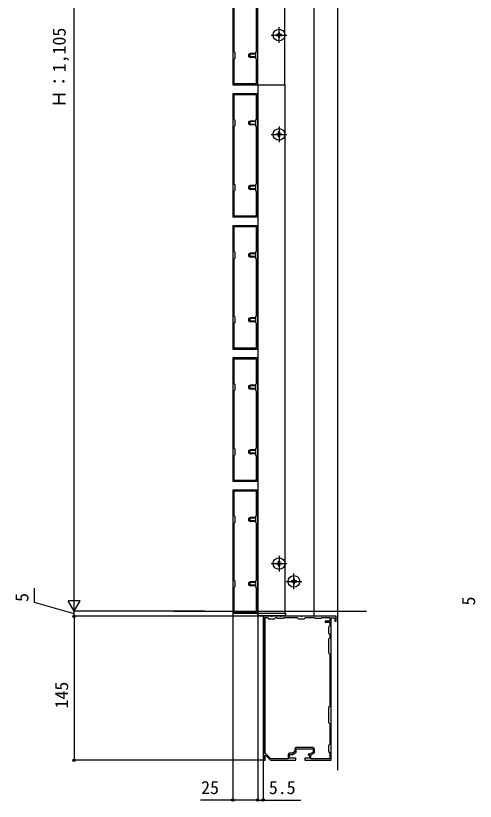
# Model space of a CAD drawing. Units: millimetres, scale not verified. Extents: x -1051 to 1050, y -1573 to 1564.
# Drawn here: x 16 to 479, y -86 to 705 of the extents above; entities that cross this region are included whole.
import ezdxf
from ezdxf.enums import TextEntityAlignment as Align

# ---------------------------------------------------------------- set-up
doc = ezdxf.new("R2010")
doc.units = ezdxf.units.MM
doc.header["$LTSCALE"] = 5
for name, color, linetype in [('0-2_YKK_11', 7, 'Continuous'), ('0-3_YKK_12', 2, 'Continuous'), ('0-4_YKK_13', 4, 'Continuous'), ('0-5_YKK_D', 6, 'Continuous')]:
    doc.layers.add(name, color=color, linetype=linetype)
doc.styles.add('ＭＳ ゴシック', font='')
doc.styles.get('ＭＳ ゴシック').set_extended_font_data('MS Gothic')

msp = doc.modelspace()

# ---------------------------------------------------------------- linework, layer by layer
at = {"layer": '0-2_YKK_11'}
msp.add_line((315.325, -31.963), (298.625, -31.963), dxfattribs=at)
for points in [[(234.725, 759.237), (234.725, 635.237), (259.725, 635.237), (259.725, 759.237)], [(235.825, 725.837), (235.825, 668.637), (236.725, 667.737), (236.725, 661.737), (235.825, 660.837), (235.825, 636.337), (258.625, 636.337), (258.625, 660.837), (257.725, 661.737), (257.725, 667.737), (258.625, 668.637), (258.625, 725.837), (257.725, 726.737), (257.725, 732.737), (258.625, 733.637), (258.625, 758.137), (235.825, 758.137), (235.825, 733.637), (236.725, 732.737), (236.725, 726.737)], [(234.725, 626.237), (234.725, 502.237), (259.725, 502.237), (259.725, 626.237)], [(235.825, 592.837), (235.825, 535.637), (236.725, 534.737), (236.725, 528.737), (235.825, 527.837), (235.825, 503.337), (258.625, 503.337), (258.625, 527.837), (257.725, 528.737), (257.725, 534.737), (258.625, 535.637), (258.625, 592.837), (257.725, 593.737), (257.725, 599.737), (258.625, 600.637), (258.625, 625.137), (235.825, 625.137), (235.825, 600.637), (236.725, 599.737), (236.725, 593.737)], [(234.725, 493.237), (234.725, 369.237), (259.725, 369.237), (259.725, 493.237)], [(235.825, 459.837), (235.825, 402.637), (236.725, 401.737), (236.725, 395.737), (235.825, 394.837), (235.825, 370.337), (258.625, 370.337), (258.625, 394.837), (257.725, 395.737), (257.725, 401.737), (258.625, 402.637), (258.625, 459.837), (257.725, 460.737), (257.725, 466.737), (258.625, 467.637), (258.625, 492.137), (235.825, 492.137), (235.825, 467.637), (236.725, 466.737), (236.725, 460.737)], [(234.725, 360.237), (234.725, 236.237), (259.725, 236.237), (259.725, 360.237)], [(235.825, 326.837), (235.825, 269.637), (236.725, 268.737), (236.725, 262.737), (235.825, 261.837), (235.825, 237.337), (258.625, 237.337), (258.625, 261.837), (257.725, 262.737), (257.725, 268.737), (258.625, 269.637), (258.625, 326.837), (257.725, 327.737), (257.725, 333.737), (258.625, 334.637), (258.625, 359.137), (235.825, 359.137), (235.825, 334.637), (236.725, 333.737), (236.725, 327.737)], [(234.725, 227.237), (234.725, 103.237), (259.725, 103.237), (259.725, 227.237)], [(235.825, 193.837), (235.825, 136.637), (236.725, 135.737), (236.725, 129.737), (235.825, 128.837), (235.825, 104.337), (258.625, 104.337), (258.625, 128.837), (257.725, 129.737), (257.725, 135.737), (258.625, 136.637), (258.625, 193.837), (257.725, 194.737), (257.725, 200.737), (258.625, 201.637), (258.625, 226.137), (235.825, 226.137), (235.825, 201.637), (236.725, 200.737), (236.725, 194.737)]]:
    msp.add_lwpolyline(points, close=True, dxfattribs=at)
for points in [[(333.605, 86.512), (333.725, 86.695), (333.725, 98.737), (337.325, 98.737), (337.325, 95.237), (338.725, 95.237), (338.725, 100.237), (304.184, 100.237), (304, 100.117), (303.45, 100.117), (303.267, 100.237), (283.184, 100.237), (283, 100.117), (282.45, 100.117), (282.267, 100.237), (274.184, 100.237), (274, 100.117), (273.45, 100.117), (273.267, 100.237), (265.725, 100.237), (265.725, 97.237), (266.025, 96.937)], [(266.025, 96.937), (266.025, -36.463), (265.725, -36.763), (265.725, -44.763), (267.225, -44.763), (267.225, -39.864), (267.594, -39.709), (272.725, -44.763), (298.225, -44.763), (298.225, -42.763), (291.625, -42.763), (291.625, -39.063), (295.125, -39.063), (298.425, -36.563), (298.425, -33.263), (315.525, -33.263), (315.525, -36.563), (312.025, -38.463), (310.525, -38.463), (310.525, -39.363), (312.025, -39.363), (312.025, -42.763), (307.225, -42.763), (307.225, -44.763), (333.725, -44.763), (333.725, -33.222), (333.605, -33.038), (333.605, -32.488), (333.725, -32.305), (333.725, 4.778), (333.605, 4.962), (333.605, 5.512), (333.725, 5.695), (333.725, 69.778), (333.605, 69.962), (333.605, 70.512), (333.725, 70.695), (333.725, 85.778), (333.605, 85.962), (333.605, 86.512)], [(267.325, -37.621), (267.325, 98.937), (269.525, 98.937), (270.725, 97.737), (276.725, 97.737), (277.925, 98.937), (279.025, 98.937), (279.725, 98.237), (285.725, 98.237), (286.425, 98.937), (299.525, 98.937), (300.725, 97.737), (306.725, 97.737), (307.925, 98.937), (317.025, 98.937), (317.725, 98.237), (323.725, 98.237), (324.425, 98.937), (332.425, 98.937), (332.425, 95.237), (327.725, 95.237), (327.725, 94.237), (332.425, 94.237), (332.425, 90.437), (331.225, 89.237), (331.225, 83.237), (332.425, 82.037), (332.425, 78.437), (331.225, 77.237), (331.225, 63.237), (332.425, 62.037), (332.425, 9.437), (331.225, 8.237), (331.225, -6.763), (332.425, -7.963), (332.425, -28.563), (331.225, -29.763), (331.225, -35.763), (332.425, -36.963), (332.425, -43.263)], [(290.325, -39.263), (290.325, -43.263), (273.055, -43.263), (267.325, -37.621)], [(297.125, -33.463), (297.125, -35.917), (294.688, -37.763), (291.825, -37.763)], [(332.425, -43.263), (313.325, -43.263), (313.325, -39.237), (316.825, -37.337), (316.825, -33.463)]]:
    msp.add_lwpolyline(points, dxfattribs=at)
for centre, start, end in [((291.825, -39.263), 90.00001, 179.99999), ((298.625, -33.463), 90.00001, 179.99999), ((315.325, -33.463), 0.00001, 89.99999)]:
    msp.add_arc(centre, 1.5, start, end, dxfattribs=at)
at = {"layer": '0-3_YKK_12'}
for p, q in [((340.225, 1213.237), (340.225, -54.763)), ((259.725, 635.237), (259.725, 1035.237)), ((287.225, 635.237), (287.225, 1035.237)), ((259.725, 635.237), (259.725, 103.237)), ((259.725, 635.237), (287.225, 635.237)), ((259.725, 635.237), (287.225, 635.237)), ((287.225, 635.237), (287.225, 103.237)), ((175.225, 105.237), (369.272, 105.237)), ((175.225, 105.237), (369.272, 105.237)), ((259.725, 103.237), (287.225, 103.237)), ((265.225, 100.737), (265.225, -54.763))]:
    msp.add_line(p, q, dxfattribs=at)
msp.add_lwpolyline([(306.999, 1135.237), (316.225, 1135.237), (316.225, 100.237), (266.225, 100.237), (266.225, 100.737)], dxfattribs=at)
at = {"layer": '0-4_YKK_13'}
for p, q in [((281.225, 677.337), (281.225, 693.137)), ((273.325, 685.237), (289.125, 685.237)), ((282.725, 684.737), (283.725, 684.737)), ((250.825, 666.037), (252.225, 666.737)), ((250.825, 663.437), (250.825, 666.037)), ((257.725, 666.082), (250.917, 666.082)), ((257.725, 666.737), (252.225, 666.737)), ((250.825, 663.437), (252.225, 662.737)), ((257.725, 663.391), (250.917, 663.391)), ((250.825, 598.037), (252.225, 598.737)), ((250.825, 595.437), (250.825, 598.037)), ((250.825, 595.437), (252.225, 594.737)), ((257.725, 598.082), (250.917, 598.082)), ((257.725, 595.391), (250.917, 595.391)), ((257.725, 598.737), (252.225, 598.737)), ((281.225, 593.137), (281.225, 577.337)), ((273.325, 585.237), (289.125, 585.237)), ((282.725, 585.737), (283.725, 585.737)), ((250.825, 533.037), (252.225, 533.737)), ((250.825, 530.437), (250.825, 533.037)), ((250.825, 530.437), (252.225, 529.737)), ((257.725, 533.082), (250.917, 533.082)), ((257.725, 530.391), (250.917, 530.391)), ((257.725, 533.737), (252.225, 533.737)), ((250.825, 465.037), (252.225, 465.737)), ((250.825, 462.437), (250.825, 465.037)), ((250.825, 462.437), (252.225, 461.737)), ((257.725, 465.082), (250.917, 465.082)), ((257.725, 462.391), (250.917, 462.391)), ((257.725, 465.737), (252.225, 465.737)), ((250.825, 400.037), (252.225, 400.737)), ((250.825, 397.437), (250.825, 400.037)), ((250.825, 397.437), (252.225, 396.737)), ((257.725, 400.082), (250.917, 400.082)), ((257.725, 397.391), (250.917, 397.391)), ((257.725, 400.737), (252.225, 400.737)), ((250.825, 332.037), (252.225, 332.737)), ((257.725, 332.737), (252.225, 332.737)), ((250.825, 329.437), (250.825, 332.037)), ((250.825, 329.437), (252.225, 328.737)), ((257.725, 332.082), (250.917, 332.082)), ((257.725, 329.391), (250.917, 329.391)), ((250.825, 267.037), (252.225, 267.737)), ((250.825, 264.437), (250.825, 267.037)), ((250.825, 264.437), (252.225, 263.737)), ((257.725, 267.082), (250.917, 267.082)), ((257.725, 264.391), (250.917, 264.391)), ((257.725, 267.737), (252.225, 267.737)), ((250.825, 199.037), (252.225, 199.737)), ((250.825, 196.437), (250.825, 199.037)), ((257.725, 199.082), (250.917, 199.082)), ((257.725, 199.737), (252.225, 199.737)), ((250.825, 196.437), (252.225, 195.737)), ((257.725, 196.391), (250.917, 196.391)), ((281.225, 161.137), (281.225, 145.337)), ((273.325, 153.237), (289.125, 153.237)), ((282.725, 153.737), (283.725, 153.737)), ((296.225, 127.337), (296.225, 143.137)), ((250.825, 134.037), (252.225, 134.737)), ((257.725, 134.737), (252.225, 134.737)), ((288.325, 135.237), (304.125, 135.237)), ((297.725, 134.737), (298.725, 134.737)), ((250.825, 131.437), (250.825, 134.037)), ((250.825, 131.437), (252.225, 130.737)), ((257.725, 134.082), (250.917, 134.082)), ((257.725, 131.391), (250.917, 131.391)), ((287.426, 103.237), (287.725, 103.237)), ((287.725, 103.237), (287.63, 101.676)), ((286.632, 100.737), (260.819, 100.737))]:
    msp.add_line(p, q, dxfattribs=at)
for points in [[(279.725, 685.737), (278.725, 685.737), (278.725, 684.737), (279.725, 684.737)], [(281.725, 686.737), (281.725, 687.737), (280.725, 687.737), (280.725, 686.737)], [(280.725, 683.737), (280.725, 682.737), (281.725, 682.737), (281.725, 683.737)], [(283.725, 684.737), (283.725, 685.737), (282.725, 685.737)], [(257.725, 662.737), (252.225, 662.737), (252.225, 666.737)], [(257.725, 594.737), (252.225, 594.737), (252.225, 598.737)], [(279.725, 584.737), (278.725, 584.737), (278.725, 585.737), (279.725, 585.737)], [(280.725, 586.737), (280.725, 587.737), (281.725, 587.737), (281.725, 586.737)], [(283.725, 585.737), (283.725, 584.737), (282.725, 584.737)], [(281.725, 583.737), (281.725, 582.737), (280.725, 582.737), (280.725, 583.737)], [(257.725, 529.737), (252.225, 529.737), (252.225, 533.737)], [(257.725, 461.737), (252.225, 461.737), (252.225, 465.737)], [(257.725, 396.737), (252.225, 396.737), (252.225, 400.737)], [(257.725, 328.737), (252.225, 328.737), (252.225, 332.737)], [(257.725, 263.737), (252.225, 263.737), (252.225, 267.737)], [(257.725, 195.737), (252.225, 195.737), (252.225, 199.737)], [(279.725, 152.737), (278.725, 152.737), (278.725, 153.737), (279.725, 153.737)], [(280.725, 154.737), (280.725, 155.737), (281.725, 155.737), (281.725, 154.737)], [(281.725, 151.737), (281.725, 150.737), (280.725, 150.737), (280.725, 151.737)], [(283.725, 153.737), (283.725, 152.737), (282.725, 152.737)], [(257.725, 130.737), (252.225, 130.737), (252.225, 134.737)], [(294.725, 135.737), (293.725, 135.737), (293.725, 134.737), (294.725, 134.737)], [(296.725, 136.737), (296.725, 137.737), (295.725, 137.737), (295.725, 136.737)], [(298.725, 134.737), (298.725, 135.737), (297.725, 135.737)], [(295.725, 133.737), (295.725, 132.737), (296.725, 132.737), (296.725, 133.737)], [(259.821, 101.676), (259.725, 103.237), (260.025, 103.237), (287.426, 103.237)]]:
    msp.add_lwpolyline(points, dxfattribs=at)
for centre in [(281.225, 685.237), (281.225, 585.237), (281.225, 153.237), (296.225, 135.237)]:
    msp.add_circle(centre, 5.9, dxfattribs=at)
for centre, start, end in [((279.725, 686.737), 270, 0), ((279.725, 683.737), 0, 90), ((282.725, 686.737), 180, 270), ((282.725, 683.737), 90, 180), ((279.725, 586.737), 270, 0), ((282.725, 586.737), 180, 270), ((279.725, 583.737), 0, 90), ((282.725, 583.737), 90, 180), ((279.725, 154.737), 270, 0), ((279.725, 151.737), 0, 90), ((282.725, 154.737), 180, 270), ((282.725, 151.737), 90, 180), ((294.725, 136.737), 270, 0), ((294.725, 133.737), 0, 90), ((297.725, 136.737), 180, 270), ((297.725, 133.737), 90, 180), ((260.819, 101.737), 183.5, 270), ((286.632, 101.737), 270, 356.5)]:
    msp.add_arc(centre, 1, start, end, dxfattribs=at)
at = {"layer": '0-5_YKK_D'}
for p, q in [((74.725, 117.237), (74.725, 1198.237)), ((74.725, 105.237), (74.725, 126.021)), ((74.725, 105.237), (68.725, 115.629)), ((80.725, 115.629), (68.725, 115.629)), ((74.725, 105.237), (80.725, 115.629)), ((206.224, 105.237), (73.725, 105.237)), ((206.224, 105.237), (73.725, 105.237)), ((74.725, 100.237), (74.725, 105.237)), ((234.725, 103.237), (234.725, -85.763)), ((259.725, 103.237), (259.725, -85.763)), ((259.725, 103.237), (259.725, -85.763)), ((265.025, 100.237), (73.725, 100.237)), ((265.025, 100.237), (73.725, 100.237)), ((74.725, 100.237), (74.725, -44.763)), ((265.025, -44.763), (73.725, -44.763)), ((265.225, -49.749), (265.225, -85.763))]:
    msp.add_line(p, q, dxfattribs=at)
for points in [[(74.725, 102.737), (34.725, 113.983), (34.725, 128.415)], [(259.725, -84.763), (234.725, -84.763), (202.103, -84.763)], [(259.725, -84.763), (265.225, -84.763), (303.166, -84.763)]]:
    msp.add_lwpolyline(points, dxfattribs=at)
for centre in [(74.725, 100.237), (74.725, 100.237), (74.725, -44.763), (234.725, -84.763), (259.725, -84.763), (259.725, -84.763), (265.225, -84.763)]:
    msp.add_circle(centre, 1.275, dxfattribs=at)

# ---------------------------------------------------------------- texts
at = {"layer": '0-5_YKK_D', "style": 'ＭＳ ゴシック'}
for s, p in [('Ｈ：1,105', (70.271, 611.765)), ('5', (32.725, 114.653)), ('5', (482.725, 111.052)), ('145', (72.725, 7.384))]:
    msp.add_text(s, height=13.2, rotation=90, dxfattribs=at).set_placement(p, align=Align.BOTTOM_LEFT)
for s, p in [('25', (202.773, -82.763)), ('5.5', (270.996, -82.763))]:
    msp.add_text(s, height=13.2, dxfattribs=at).set_placement(p, align=Align.BOTTOM_LEFT)

doc.saveas('drawing.dxf')
